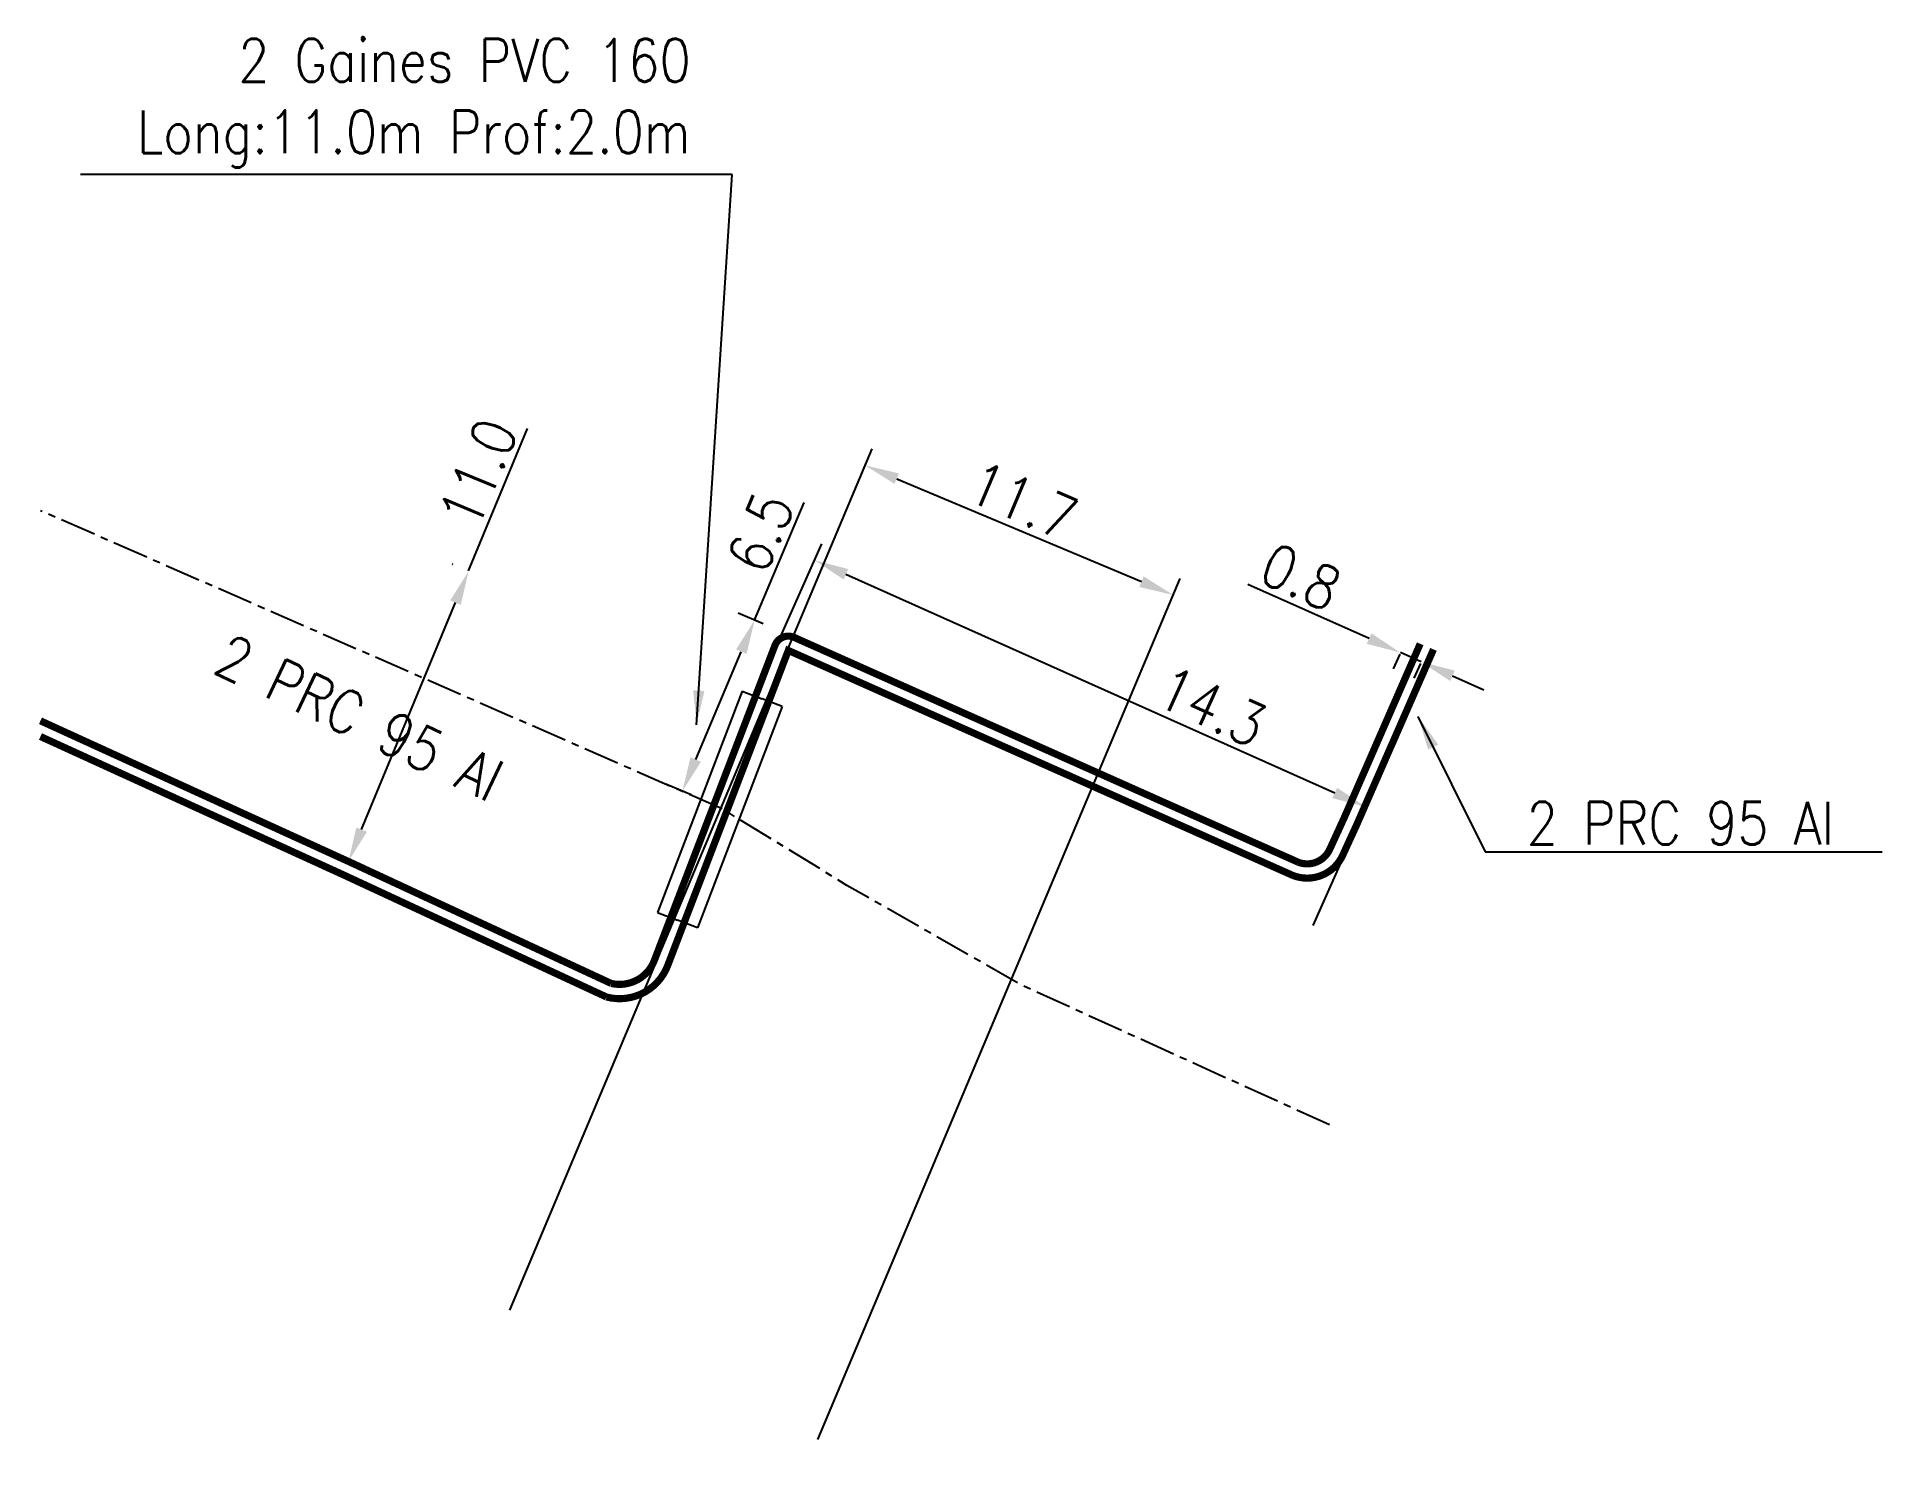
# Model space of a CAD drawing. Header units: millimetres. Extents: x 193000 to 193687, y 105597 to 105998.
# Drawn here: x 192999.9 to 193064.5, y 105596.6 to 105646.3 of the extents above.
import ezdxf

# ---------------------------------------------------------------- set-up
doc = ezdxf.new("R2010")
doc.units = ezdxf.units.MM
doc.header["$PDMODE"] = 34
doc.linetypes.add('CENTER', pattern=[2, 1.25, -0.25, 0.25, -0.25])
doc.layers.get('Defpoints').update_dxf_attribs({"linetype": 'CONTINUOUS'})
doc.layers.add('M_120', color=5, linetype='M_ST_13')
doc.layers.add('M_400', color=7, linetype='CONTINUOUS')
doc.styles.get("Standard").update_dxf_attribs({"font": 'romans.shx', "width": 0.85})
doc.linetypes.add('M_ST_13', pattern='A,5,-0.3,["oo",Standard,S=1.5,R=0,X=0,Y=-0.5],-3', length=8.3)
doc.dimstyles.get("Standard").update_dxf_attribs({"dimtxt": 1.5, "dimasz": 1.2, "dimexe": 0.625, "dimexo": 0.625, "dimgap": 0.25, "dimtad": 1, "dimdec": 1, "dimzin": 0, "dimdsep": 46, "dimtxsty": 'Standard', "dimcen": -0.5, "dimadec": 0, "dimazin": 0, "dimtfac": 1, "dimtdec": 1, "dimtmove": 0, "dimatfit": 3, "dimfxl": 0, "dimtolj": 1, "dimtzin": 0, "dimarcsym": 0})

# ---------------------------------------------------------------- blocks, each defined once
blk = doc.blocks.new('*D0')
at = {"layer": 'Defpoints', "color": 0, "linetype": 'Continuous'}
for p in [(193024.999, 105623.26), (193046.418, 105619.342), (193044.308, 105614.624)]:
    blk.add_point(p, dxfattribs=at)
at = {"layer": 'M_120', "color": 0, "linetype": 'Continuous', "lineweight": -2}
for p, q in [((193025.255, 105623.831), (193027.365, 105628.549)), ((193028.205, 105627.489), (193045.323, 105619.832)), ((193044.563, 105615.194), (193046.673, 105619.913))]:
    blk.add_line(p, q, dxfattribs=at)
at = {"layer": 'M_120', "color": 0, "linetype": 'Continuous'}
for points in [[(193028.287, 105627.671), (193028.124, 105627.306), (193027.11, 105627.979)], [(193045.404, 105620.015), (193045.241, 105619.65), (193046.418, 105619.342)]]:
    blk.add_solid(points, dxfattribs=at)
at = {"layer": 'M_120', "color": 0, "linetype": 'Continuous', "insert": (193041.019, 105622.853), "char_height": 1.5, "attachment_point": 5, "rotation": 335.9016}
blk.add_mtext('\\A1;14.3', dxfattribs=at)
blk = doc.blocks.new('*D1')
at = {"layer": 'Defpoints', "color": 0, "linetype": 'Continuous'}
for p in [(193025.888, 105625.513), (193022.479, 105619.897), (193023.358, 105619.525)]:
    blk.add_point(p, dxfattribs=at)
at = {"layer": 'M_120', "color": 0, "linetype": 'Continuous', "lineweight": -2}
for p, q in [((193025.009, 105625.884), (193026.748, 105629.999)), ((193025.312, 105625.756), (193024.433, 105626.127)), ((193022.946, 105621.002), (193024.542, 105624.779)), ((193022.782, 105619.769), (193021.903, 105620.14))]:
    blk.add_line(p, q, dxfattribs=at)
at = {"layer": 'M_120', "color": 0, "linetype": 'Continuous'}
for points in [[(193024.358, 105624.857), (193024.726, 105624.701), (193025.009, 105625.884)], [(193022.762, 105621.08), (193023.13, 105620.924), (193022.479, 105619.897)]]:
    blk.add_solid(points, dxfattribs=at)
at = {"layer": 'M_120', "color": 0, "linetype": 'Continuous', "insert": (193025.221, 105628.956), "char_height": 1.5, "attachment_point": 5, "rotation": 67.09185}
blk.add_mtext('\\A1;6.5', dxfattribs=at)
blk = doc.blocks.new('*D2')
at = {"layer": 'Defpoints', "color": 0, "linetype": 'Continuous'}
for p in [(193014.993, 105627.604), (193015.013, 105627.596), (193010.807, 105617.432)]:
    blk.add_point(p, dxfattribs=at)
at = {"layer": 'M_120', "color": 0, "linetype": 'Continuous', "lineweight": -2}
for p, q in [((193014.993, 105627.604), (193017.058, 105632.597)), ((193014.435, 105627.835), (193014.415, 105627.843)), ((193011.246, 105618.549), (193014.534, 105626.495)), ((193010.23, 105617.671), (193010.21, 105617.679))]:
    blk.add_line(p, q, dxfattribs=at)
at = {"layer": 'M_120', "color": 0, "linetype": 'Continuous'}
for points in [[(193014.349, 105626.572), (193014.719, 105626.419), (193014.993, 105627.604)], [(193011.061, 105618.625), (193011.431, 105618.472), (193010.787, 105617.44)]]:
    blk.add_solid(points, dxfattribs=at)
at = {"layer": 'M_120', "color": 0, "linetype": 'Continuous', "insert": (193015.331, 105631.038), "char_height": 1.5, "attachment_point": 5, "rotation": 67.52382}
blk.add_mtext('\\A1;11.0', dxfattribs=at)
blk = doc.blocks.new('*D3')
at = {"layer": 'Defpoints', "color": 0, "linetype": 'Continuous'}
for p in [(193039.662, 105626.764), (193016.193, 105601.153), (193026.977, 105596.615)]:
    blk.add_point(p, dxfattribs=at)
at = {"layer": 'M_120', "color": 0, "linetype": 'Continuous', "lineweight": -2}
for p, q in [((193016.435, 105601.729), (193029.12, 105631.878)), ((193029.984, 105630.836), (193038.556, 105627.23)), ((193027.219, 105597.191), (193039.905, 105627.34))]:
    blk.add_line(p, q, dxfattribs=at)
at = {"layer": 'M_120', "color": 0, "linetype": 'Continuous'}
for points in [[(193030.062, 105631.021), (193029.907, 105630.652), (193028.878, 105631.302)], [(193038.634, 105627.414), (193038.479, 105627.045), (193039.662, 105626.764)]]:
    blk.add_solid(points, dxfattribs=at)
at = {"layer": 'M_120', "color": 0, "linetype": 'Continuous', "insert": (193034.404, 105630.062), "char_height": 1.5, "attachment_point": 5, "rotation": 337.18102}
blk.add_mtext('\\A1;11.7', dxfattribs=at)
blk = doc.blocks.new('*D4')
at = {"layer": 'Defpoints', "color": 0, "linetype": 'Continuous'}
for p in [(193047.853, 105625.267), (193048.584, 105624.941), (193047.621, 105624.748)]:
    blk.add_point(p, dxfattribs=at)
at = {"layer": 'M_120', "color": 0, "linetype": 'Continuous', "lineweight": -2}
for p, q in [((193046.525, 105625.237), (193042.285, 105627.129)), ((193047.598, 105624.696), (193047.367, 105624.177)), ((193048.352, 105624.422), (193047.621, 105624.748)), ((193048.329, 105624.37), (193048.097, 105623.851)), ((193049.448, 105623.933), (193050.543, 105623.444))]:
    blk.add_line(p, q, dxfattribs=at)
at = {"layer": 'M_120', "color": 0, "linetype": 'Continuous'}
for points in [[(193046.607, 105625.419), (193046.444, 105625.054), (193047.621, 105624.748)], [(193049.529, 105624.115), (193049.366, 105623.75), (193048.352, 105624.422)]]:
    blk.add_solid(points, dxfattribs=at)
at = {"layer": 'M_120', "color": 0, "linetype": 'Continuous', "insert": (193044.14, 105627.396), "char_height": 1.5, "attachment_point": 5, "rotation": 335.94793}
blk.add_mtext('\\A1;0.8', dxfattribs=at)

msp = doc.modelspace()

# ---------------------------------------------------------------- linework, layer by layer
at = {"layer": 'M_120', "linetype": 'CENTER', "flags": 128}
msp.add_lwpolyline([(193045.134, 105608.209), (193041.417, 105609.897), (193034.341, 105613.112), (193031.291, 105614.855), (193028.24, 105616.598), (193023.902, 105619.26), (193013.434, 105623.838), (193000, 105629.714)], dxfattribs=at)
at = {"layer": 'M_120'}
for points in [[(193000, 105622.358, 0.25, 0.25, 0), (193010.872, 105617.394, 0.25, 0.25, 0), (193019.988, 105613.162, 0.25, 0.25, 0.372509), (193021.495, 105613.964, 0.25, 0.25, 0), (193025.721, 105625.001, 0.25, 0.25, -0.430061), (193026.392, 105625.279, 0.25, 0.25, 0), (193044.043, 105617.408, 0.25, 0.25, 0.396614), (193045.147, 105617.857, 0.25, 0.25, 0), (193045.647, 105618.948, 0.25, 0.25, 0), (193048.316, 105625.055, 0, 0, 0)], [(193048.78, 105624.858, 0.25, 0.25, 0), (193046.101, 105618.74, 0.25, 0.25, 0), (193045.601, 105617.649, 0.25, 0.25, -0.39957), (193043.849, 105616.947, 0.25, 0.25, 0), (193026.188, 105624.822, 0.25, 0.25, 0), (193021.962, 105613.784, 0.25, 0.25, -0.38166), (193019.821, 105612.688, 0.25, 0.25, 0), (193010.663, 105616.94, 0.25, 0.25, 0), (193000, 105621.808, 0, 0, 0)]]:
    msp.add_lwpolyline(points, format="xyseb", dxfattribs=at)
at = {"layer": 'M_400', "color": 7, "linetype": 'CONTINUOUS'}
for p, q in [((193024.571, 105623.396), (193021.606, 105615.651)), ((193025.972, 105622.859), (193023.007, 105615.115)), ((193024.571, 105623.396), (193025.272, 105623.127)), ((193025.972, 105622.859), (193025.272, 105623.127)), ((193021.606, 105615.651), (193022.306, 105615.383)), ((193023.007, 105615.115), (193022.306, 105615.383))]:
    msp.add_line(p, q, dxfattribs=at)

# ---------------------------------------------------------------- texts
at = {"layer": 'M_120', "insert": (193006.622, 105625.44), "char_height": 1.5, "attachment_point": 1, "rotation": 334.70096}
msp.add_mtext('2 PRC 95 Al', dxfattribs=at)
at = {"layer": 'M_120', "insert": (193052.044, 105618.022), "char_height": 1.5, "attachment_point": 7}
msp.add_mtext('2 PRC 95 Al', dxfattribs=at)
at = {"layer": 'M_400', "linetype": 'Continuous', "insert": (193022.77, 105643.981), "char_height": 1.5, "attachment_point": 6}
msp.add_mtext('{\\Fromans.shx|c1;2 Gaines PVC 160\\PLong:11.0m Prof:2.0m}', dxfattribs=at)

# ---------------------------------------------------------------- dimensions: what is measured, and where the dimension line sits
at = {"layer": 'M_120', "linetype": 'Continuous'}
for base, p1, p2, angle, picture, middle, dimtype in [((193014.993, 105627.604), (193010.807, 105617.432), (193015.013, 105627.596), 67.52382, '*D2', (193016.255, 105630.655), 161), ((193039.662, 105626.764), (193016.193, 105601.153), (193026.977, 105596.615), 337.18102, '*D3', (193034.016, 105629.14), 161), ((193022.479, 105619.897), (193025.888, 105625.513), (193023.358, 105619.525), 247.09185, '*D1', (193026.142, 105628.566), 161), ((193047.621, 105624.748), (193048.584, 105624.941), (193047.853, 105625.267), 335.94793, '*D4', (193043.733, 105626.483), 160)]:
    dim = msp.add_linear_dim(base=base, p1=p1, p2=p2, angle=angle, dimstyle='Standard', dxfattribs=at)
    dim.commit()
    dim.dimension.update_dxf_attribs({"geometry": picture, "text_midpoint": middle, "dimtype": dimtype})
dim = msp.add_linear_dim(base=(193046.418, 105619.342), p1=(193024.999, 105623.26), p2=(193044.308, 105614.624), angle=335.9016, text='14.3', dimstyle='Standard', dxfattribs=at)
dim.commit()
dim.dimension.update_dxf_attribs({"geometry": '*D0', "text_midpoint": (193040.61, 105621.94), "dimtype": 161})

# ---------------------------------------------------------------- leaders
at = {"layer": 'M_120', "linetype": 'Continuous', "annotation_type": 0, "has_hookline": 1, "hookline_direction": 0, "text_width": 12.446}
msp.add_leader([(193048.236, 105622.513), (193050.594, 105617.772), (193051.794, 105617.772)], dimstyle='Standard', dxfattribs=at)
at = {"layer": 'M_400', "linetype": 'Continuous', "annotation_type": 0, "has_hookline": 1, "hookline_direction": 1, "text_width": 21.371}
msp.add_leader([(193022.975, 105622.217), (193024.22, 105641.481), (193023.02, 105641.481)], dimstyle='Standard', dxfattribs=at)

doc.saveas('drawing.dxf')
